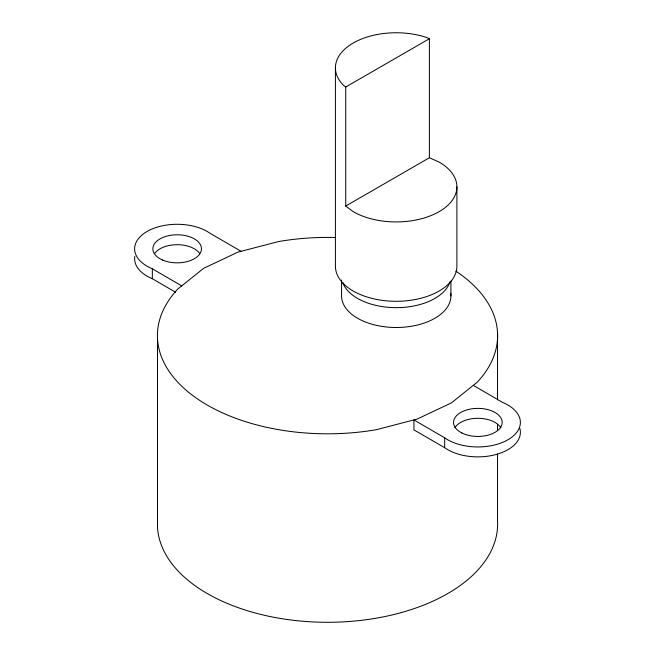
<?xml version="1.0" encoding="UTF-8"?>
<svg xmlns="http://www.w3.org/2000/svg" width="655" height="655" viewBox="0 0 655 655"><rect width="100%" height="100%" fill="white"/><g stroke="black" fill="none" stroke-linecap="round" stroke-linejoin="round"><path stroke-width="0.98" d="M345.742 206.047L345.742 87.009L429.385 38.719L429.385 157.757L345.742 206.047L353.201 211.663A60.751 35.075 0 0 0 439.112 211.663A60.751 35.075 0 0 0 439.112 162.063L429.385 157.757M455.872 271.17A170.095 98.201 0 0 1 477.331 382.111L451.385 402.915L416.989 419.135L376.502 429.655A170.095 98.201 0 0 1 195.771 397.724A170.095 98.201 0 0 1 177.71 289.109L203.656 268.304L238.052 252.093L278.539 241.564A170.095 98.201 0 0 1 335.483 237.519M429.385 38.719L426.528 37.45A60.751 35.075 0 0 0 353.201 43.025A60.751 35.075 0 0 0 343.548 85.355L345.742 87.009M241.089 251.307L210.034 233.278A42.526 24.554 0 0 0 146.13 232.034A42.526 24.554 0 0 0 152.337 268.779L152.337 278.694L175.663 292.294M473.311 385.345L502.672 402.473A42.526 24.554 0 0 1 508.861 439.21A42.526 24.554 0 0 1 444.958 437.966L413.911 419.929L413.911 429.852L444.958 447.881A42.526 24.554 0 0 0 495.368 454.701A42.526 24.554 0 0 0 519.824 428.362M152.337 268.779L181.713 285.907M497.538 332.634L497.538 399.877M497.538 424.334L497.538 430.441M497.538 453.874L497.538 521.118A170.095 98.201 0 0 1 332.674 622.25A170.095 98.201 0 0 1 157.503 527.07L157.503 338.586M456.903 186.863L456.903 266.225A60.751 35.075 0 0 1 396.152 301.3A60.751 35.075 0 0 1 335.409 266.225L335.409 67.825M450.918 281.052L450.918 295.929M444.655 437.679L444.655 447.594M341.574 280.062L341.574 295.929A54.676 31.563 0 0 0 398.625 327.467A54.676 31.563 0 0 0 450.714 293.186M152.337 278.694A42.526 24.554 0 0 1 134.824 256.326M154.662 253.452A24.3 14.025 0 0 1 177.006 244.7A24.3 14.025 0 0 1 199.562 253.272M454.865 427.805A24.3 14.025 0 0 1 477.896 418.299A24.3 14.025 0 0 1 500.887 427.838M450.091 281.576A54.676 31.563 0 0 1 397.045 307.654A54.676 31.563 0 0 1 342.712 282.485M162.522 260.002A24.3 14.025 0 0 0 201.29 250.546A24.3 14.025 0 0 0 167.721 235.89A24.3 14.025 0 0 0 162.522 260.002M461.816 432.947A24.3 14.025 0 0 0 501.689 425.169A24.3 14.025 0 0 0 470.085 409.121A24.3 14.025 0 0 0 461.816 432.947"/></g></svg>
